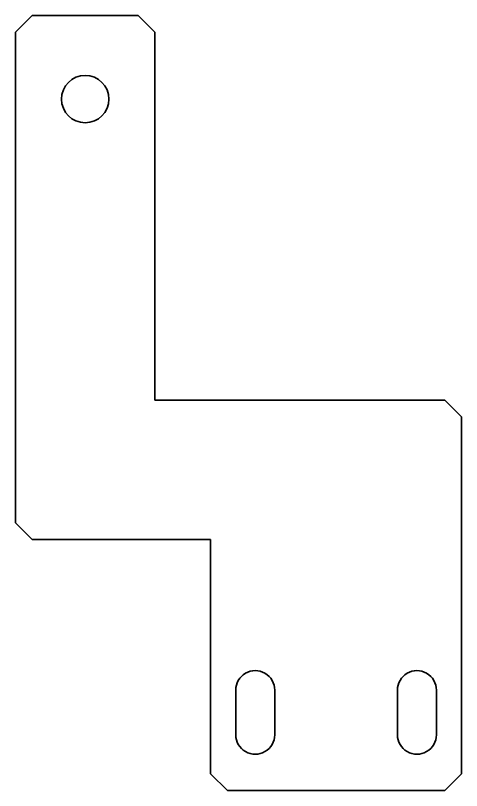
# Model space of a CAD drawing. Header units: millimetres. Extents: x -49572 to 104182, y -50696 to 51993.
# Drawn here: x -48894.3 to -48814.3, y 47331.2 to 47470.2 of the extents above; entities that cross this region are included whole.
import ezdxf

# ---------------------------------------------------------------- set-up
doc = ezdxf.new("R2010")
doc.units = ezdxf.units.MM
doc.header["$LTSCALE"] = 0.5

msp = doc.modelspace()

# ---------------------------------------------------------------- linework, layer by layer
at = {"color": 7, "lineweight": 35, "ltscale": 0.106066}
for p, q in [((-48894.251, 47467.21), (-48891.251, 47470.21)), ((-48872.251, 47470.21), (-48869.251, 47467.21)), ((-48817.251, 47401.211), (-48814.251, 47398.211)), ((-48894.251, 47379.211), (-48891.251, 47376.211)), ((-48859.251, 47334.17), (-48856.251, 47331.17)), ((-48817.251, 47331.17), (-48814.251, 47334.17))]:
    msp.add_line(p, q, dxfattribs=at)
at = {"color": 7, "lineweight": 35, "ltscale": 0.475}
msp.add_line((-48891.251, 47470.21), (-48872.251, 47470.21), dxfattribs=at)
at = {"color": 7, "lineweight": 35}
for p, q in [((-48894.251, 47467.21), (-48894.251, 47416.211)), ((-48869.251, 47467.21), (-48869.251, 47416.211)), ((-48894.251, 47401.211), (-48894.251, 47379.211)), ((-48869.251, 47401.211), (-48817.251, 47401.211)), ((-48814.251, 47398.211), (-48814.251, 47366.17)), ((-48891.251, 47376.211), (-48859.251, 47376.211)), ((-48814.251, 47334.17), (-48814.251, 47359.17)), ((-48859.251, 47334.17), (-48859.251, 47354.17)), ((-48817.251, 47331.17), (-48856.251, 47331.17))]:
    msp.add_line(p, q, dxfattribs=at)
at = {"color": 7, "lineweight": 35, "ltscale": 0.25}
for p, q in [((-48894.251, 47406.211), (-48894.251, 47416.211)), ((-48869.251, 47416.211), (-48869.251, 47406.211)), ((-48859.251, 47359.17), (-48859.251, 47366.17)), ((-48814.251, 47366.17), (-48814.251, 47359.17))]:
    msp.add_line(p, q, dxfattribs=at)
at = {"color": 7, "lineweight": 35, "ltscale": 0.125}
for p, q in [((-48894.251, 47401.211), (-48894.251, 47406.211)), ((-48869.251, 47406.211), (-48869.251, 47401.211)), ((-48859.251, 47354.17), (-48859.251, 47359.17))]:
    msp.add_line(p, q, dxfattribs=at)
at = {"color": 7, "lineweight": 35, "ltscale": 0.251019}
msp.add_line((-48859.251, 47376.211), (-48859.251, 47366.17), dxfattribs=at)
at = {"color": 7, "lineweight": 35, "ltscale": 0.2}
for p, q in [((-48854.751, 47341.17), (-48854.751, 47349.17)), ((-48847.751, 47349.17), (-48847.751, 47341.17)), ((-48825.751, 47341.17), (-48825.751, 47349.17)), ((-48818.751, 47349.17), (-48818.751, 47341.17))]:
    msp.add_line(p, q, dxfattribs=at)
at = {"color": 7, "lineweight": 35}
msp.add_circle((-48881.751, 47455.21), 4.25, dxfattribs=at)
for centre, start, end in [((-48851.251, 47349.17), 359.99999, 180), ((-48822.251, 47349.17), 359.99999, 180), ((-48851.251, 47341.17), 180, 0.00001), ((-48822.251, 47341.17), 180, 0.00001)]:
    msp.add_arc(centre, 3.5, start, end, dxfattribs=at)

doc.saveas('drawing.dxf')
